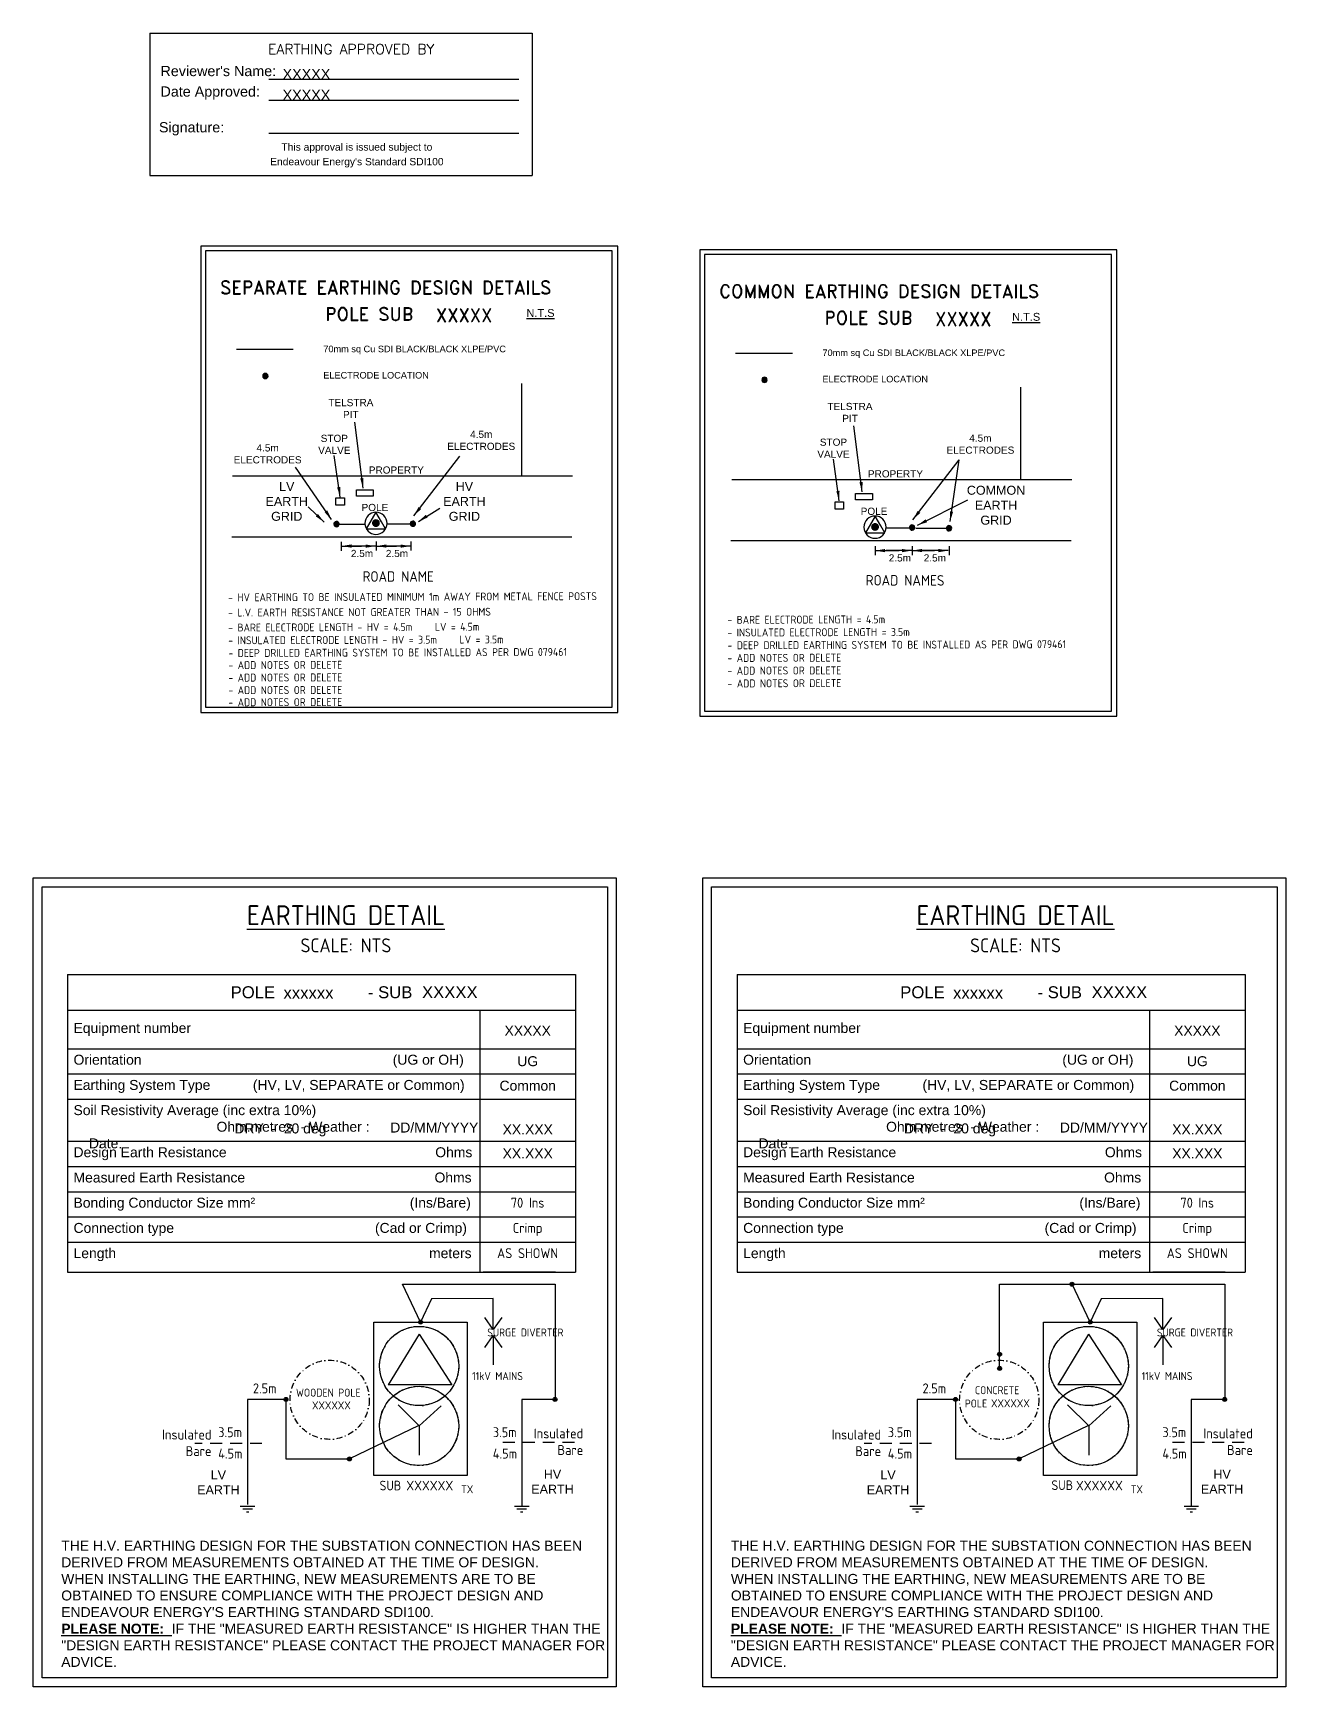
# Model space of a CAD drawing. Header units: metres. Extents: x -1981 to -1352, y -399 to 460.
# Drawn here: x -1981.1 to -1666.6, y 45 to 460.2 of the extents above; entities that cross this region are included whole.
import ezdxf
from ezdxf.enums import TextEntityAlignment as Align

# ---------------------------------------------------------------- set-up
doc = ezdxf.new("R2010")
doc.units = ezdxf.units.M
doc.set_wipeout_variables(frame=1)
doc.linetypes.add('DASHDOT2', pattern=[0.5, 0.25, -0.125, 0, -0.125])
doc.linetypes.add('IECLdasha', pattern=[5, 3, -2])
doc.layers.get('0').update_dxf_attribs({"color": 6})
doc.layers.add('Earthing_SP_Misc', color=7, linetype='Continuous')
doc.layers.add('Notes', color=7, linetype='Continuous')
doc.styles.add('ARIAL', font='arial.ttf', dxfattribs={"height": 2})
doc.styles.add('Elec', font='romand__.ttf')
doc.styles.add('iecISOCP', font='isocp.shx')
doc.styles.add('ieISOCP', font='isocp.shx')
doc.styles.add('POLE_LABEL', font='arial.ttf', dxfattribs={"height": 2.5})
doc.styles.add('RoadName', font='arial.ttf', dxfattribs={"height": 2.5})
doc.styles.get("Standard").update_dxf_attribs({"font": 'arial.ttf'})
doc.linetypes.add('IECLCABIEE', pattern='A,6,-0.5,["IE",Standard,S=1.7,R=0,X=0.5,Y=-1],-2.8', length=9.3)
doc.dimstyles.new('GISCAD Dim Style', dxfattribs={"dimtxt": 2.5, "dimasz": 3, "dimexe": 1.25, "dimexo": 0.625, "dimtad": 1, "dimtoh": 1, "dimdec": 1, "dimtxsty": 'ARIAL', "dimcen": 2.5, "dimadec": 0, "dimazin": 0, "dimtfac": 1, "dimtdec": 1, "dimtmove": 0, "dimatfit": 3, "dimfxl": 1.25, "dimarcsym": 0})

# ---------------------------------------------------------------- blocks, each defined once
blk = doc.blocks.new('Pole Exist (M02)')
blk.add_hatch(color=256).paths.add_polyline_path([(-1, 0, 1), (1, 0, 1)])
blk.add_lwpolyline([(-1, 0, 1), (1, 0, 1)], format="xyb", close=True)
blk = doc.blocks.new('SUB_POLE_EXT')
blk.add_wipeout([(0, 4.22), (0.42, 4.2), (0.83, 4.14), (1.21, 4.05), (1.62, 3.9), (1.99, 3.72), (2.35, 3.51), (2.68, 3.26), (2.99, 2.99), (3.28, 2.66), (3.52, 2.34), (3.76, 1.92), (3.9, 1.62), (4.04, 1.23), (4.18, 0.63), (4.22, 0), (4.18, -0.61), (4.06, -1.15), (3.9, -1.62), (3.58, -2.24), (3.22, -2.73), (2.97, -3.01), (2.68, -3.26), (2.36, -3.5), (2, -3.72), (1.64, -3.89), (1.25, -4.03), (0.82, -4.14), (0.42, -4.2), (0, -4.22), (-0.41, -4.2), (-0.8, -4.15), (-1.21, -4.05), (-1.62, -3.9), (-1.99, -3.73), (-2.35, -3.51), (-2.68, -3.26), (-2.96, -3.02), (-3.23, -2.72), (-3.51, -2.35), (-3.71, -2.01), (-3.91, -1.6), (-4.05, -1.21), (-4.16, -0.76), (-4.22, -0.14), (-4.21, 0.39), (-4.14, 0.83), (-4.03, 1.27), (-3.9, 1.63), (-3.71, 2.02), (-3.5, 2.37), (-3.28, 2.67), (-2.99, 2.99), (-2.68, 3.27), (-2.33, 3.52), (-1.98, 3.73), (-1.63, 3.9), (-1.2, 4.05), (-0.78, 4.15), (-0.4, 4.21)])
blk.add_line((2.16, 0.48), (2.16, 0.48, 0))
blk.add_lwpolyline([(-4.22, 0, 1), (4.22, 0, 1)], format="xyb", close=True)
blk.add_lwpolyline([(2.14, 0.52), (0, 4.22), (-3.66, -2.11), (3.66, -2.11)], close=True)
for tag, height, flags, p in [('STREET_CODE', 0.2, 9, (1.5, 0)), ('ASSET_NUM', 2.5, 8, (2, 2)), ('CONSTRUCTED_VOLTAGE', 0.2, 9, (1.5, -0.2)), ('OPERATING_VOLTAGE', 0.2, 9, (1.5, -0.6)), ('OPERATED_BY', 0.2, 9, (1.5, -0.8)), ('ORIENTATION', 0.2, 9, (1.5, -1.2)), ('OWNED_BY', 0.2, 9, (1.5, -1.4)), ('SECONDARY_VOLTAGE', 0.2, 9, (1.5, -1.6)), ('STATE', 0.2, 9, (1.5, -1.8)), ('SUBSTATION_TYPE', 0.2, 9, (1.5, -2)), ('STREETNAME', 0.2, 9, (1.5, -2.8)), ('SUBURB', 0.2, 9, (1.5, -3)), ('Z', 0.2, 1, (1.5, -3.4)), ('NO_PHASES', 0.2, 9, (1.5, -0.4)), ('MAINTAINED_BY', 0.2, 9, (1.5, -1)), ('USAGE', 0.2, 9, (1.5, -2.2)), ('LEGEND', 0.2, 9, (1.5, -2.4)), ('LOCATION', 0.2, 9, (1.5, -2.6)), ('NOTES', 0.2, 9, (1.5, -3.2))]:
    blk.add_attdef(tag, text='', height=height, dxfattribs=dict(flags=flags)).set_placement(p, align=Align.MIDDLE_LEFT)
blk = doc.blocks.new('NOTE_APPROVAL_INDOOR_SUB')
at = {"layer": 'Earthing_SP_Misc'}
for p, q in [((0, 34.8), (0, 0)), ((0, 34.8), (93.28, 34.8)), ((93.28, 34.8), (93.28, 0)), ((0, 0), (93.28, 0))]:
    blk.add_line(p, q, dxfattribs=at)
at = {"layer": 'Earthing_SP_Misc', "color": 7, "linetype": 'Continuous', "lineweight": -3}
for p, q in [((29.04, 23.55), (90.01, 23.55)), ((29.04, 18.45), (90.01, 18.45)), ((29.04, 10.38), (90.01, 10.38))]:
    blk.add_line(p, q, dxfattribs=at)
at = {"layer": 'Earthing_SP_Misc', "color": 7, "lineweight": -3, "style": 'Elec'}
blk.add_text('EARTHING APPROVED BY', height=2.5, dxfattribs=at).set_placement((49.12, 30.87), align=Align.MIDDLE_CENTER)
at = {"layer": 'Earthing_SP_Misc', "color": 7, "lineweight": -3}
blk.add_text('Signature:', height=2.5, dxfattribs=at).set_placement((2.19, 11.81), align=Align.MIDDLE_LEFT)
at = {"layer": 'Earthing_SP_Misc', "color": 7, "lineweight": -3, "line_spacing_factor": 1.2}
for s, insert, char_height, attachment_point in [("Reviewer's Name:\\PDate Approved:", (2.57, 22.66), 2.5, 4), ("This approval is issued subject to\\PEndeavour Energy's Standard SDI100", (50.5, 4.94), 1.79, 5)]:
    blk.add_mtext(s, dxfattribs=dict(at, insert=insert, char_height=char_height, attachment_point=attachment_point))
at = {"layer": 'Earthing_SP_Misc', "color": 7, "lineweight": -3}
for tag, p in [('REVIEWER_NAME', (32.37, 23.55)), ('DATE_APPROVED', (32.37, 18.45))]:
    blk.add_attdef(tag, p, '', height=2.5, dxfattribs=at)
blk = doc.blocks.new('POLE_EXT')
blk.add_hatch(color=256).paths.add_polyline_path([(-1, 0, 1), (1, 0, 1)])
blk.add_lwpolyline([(-1, 0, 1), (1, 0, 1)], format="xyb", close=True)
for tag, height, flags, p in [('pNumber', 2.5, 8, (-17.84, 2.07)), ('OWNED_BY', 0.2, 9, (1.35, -0.4)), ('SPECIAL_USE', 0.2, 9, (1.35, -0.8)), ('STATE', 0.2, 9, (1.35, -1)), ('cLV', 0.2, 9, (1.35, -1.4)), ('hDepth', 0.2, 9, (1.35, -1.6)), ('hDia', 0.2, 9, (1.35, -1.8)), ('cHV', 0.2, 9, (1.35, -2)), ('cLinedev', 0.2, 9, (1.35, -3.4)), ('pExisting', 0.2, 9, (1.35, -3.8)), ('pFooting', 0.2, 9, (1.35, -4.4)), ('pNew', 0.2, 9, (1.35, -4.6)), ('pRelocate', 0.2, 9, (1.35, -5)), ('pRemove', 0.2, 9, (1.35, -5.2)), ('pReplace', 0.2, 9, (1.35, -5.4)), ('pStay', 0.2, 9, (1.35, -5.6)), ('pType', 0.2, 9, (1.35, -5.8)), ('cspan', 0.2, 9, (1.35, -6)), ('STREETNAME', 0.2, 9, (1.35, -6.2)), ('SUBURB', 0.2, 9, (1.35, -6.4)), ('OPERATED_BY', 0.2, 9, (1.36, -7.01)), ('PARENT', 0.2, 9, (1.35, -0.6)), ('USAGE', 0.2, 9, (1.35, -1.2)), ('LBRACKET', 0.2, 9, (1.35, -2.2)), ('LExisting', 0.2, 9, (1.35, -2.4)), ('LANTNUMBER', 0.2, 9, (1.35, -2.6)), ('LOther', 0.2, 9, (1.35, -2.8)), ('LRemove', 0.2, 9, (1.35, -3)), ('LEGEND', 0.2, 9, (1.35, -3.2)), ('LOCATION', 0.2, 9, (1.35, -3.6)), ('PFNUMBER', 0.2, 9, (1.35, -4)), ('NEWPFNUMBER', 0.2, 9, (1.35, -4.2)), ('NOTES', 0.2, 9, (1.35, -6.6)), ('MAINTAINED_BY', 0.2, 9, (1.36, -6.81))]:
    blk.add_attdef(tag, text='', height=height, dxfattribs=dict(flags=flags)).set_placement(p, align=Align.MIDDLE_LEFT)
at = {"style": 'POLE_LABEL', "flags": 9}
for tag, p in [('STRUCTURE_PLANT_NUMBER', (1.35, 0.03)), ('STREET_CODE', (1.35, -0.2))]:
    blk.add_attdef(tag, text='', height=0.2, dxfattribs=at).set_placement(p, align=Align.MIDDLE_LEFT)
at = {"flags": 1}
blk.add_attdef('Z', (1.35, -7.33), '', height=0.2, dxfattribs=at)
blk = doc.blocks.new('*T129')
at = {"layer": 'Earthing_SP_Misc', "color": 0, "linetype": 'ByBlock', "lineweight": -2, "transparency": 16777216}
for p, q in [((0, 0), (127.52, 0)), ((0, 0), (0, -74.74)), ((127.52, 0), (127.52, -74.74)), ((0, -9), (127.52, -9)), ((103.51, -9), (103.51, -74.74)), ((0, -18.67), (127.52, -18.67)), ((0, -25), (127.52, -25)), ((0, -31.33), (127.52, -31.33)), ((0, -41.9), (127.52, -41.9)), ((0, -48.24), (127.52, -48.24)), ((0, -54.57), (127.52, -54.57)), ((0, -60.9), (127.52, -60.9)), ((0, -67.24), (127.52, -67.24)), ((0, -74.74), (127.52, -74.74))]:
    blk.add_line(p, q, dxfattribs=at)
at = {"layer": 'Earthing_SP_Misc', "color": 0, "transparency": 16777216}
for s, insert, char_height, width, attachment_point in [('{\\f@Arial Unicode MS|b0|i0|c0|p34;POLE                    - SUB }', (63.76, -4.5), 3, 124.5164, 5), ('{\\f@Arial Unicode MS|b0|i0|c0|p34;Equipment number}', (1.5, -13.83), 2.5, 100.5094, 4), ('{\\f@Arial Unicode MS|b0|i0|c0|p34;Orientation                                                                 (UG or OH)}', (1.5, -20.17), 2.5, 100.5094, 1), ('{\\f@Arial Unicode MS|b0|i0|c0|p34;Earthing System Type           (HV, LV, SEPARATE or Common)}', (1.5, -26.5), 2.5, 100.5094, 1), ('{\\f@Arial Unicode MS|b0|i0|c0|p34;Soil Resistivity Average (inc extra 10%)                                                                               Ohm.metres  - Weather :                                Date:     }', (1.5, -32.83), 2.5, 100.5094, 1), ('{\\f@Arial Unicode MS|b0|i0|c0|p34;Design Earth Resistance                                                      Ohms}', (1.5, -43.4), 2.5, 100.5094, 1), ('{\\f@Arial Unicode MS|b0|i0|c0|p34;Measured Earth Resistance                                                 Ohms}', (1.5, -49.74), 2.5, 100.5094, 1), ('{\\f@Arial Unicode MS|b0|i0|c0|p34;Bonding Conductor Size mm\\f@Arial Unicode MS|b0|i0|c238|p34;²                                        \\f@Arial Unicode MS|b0|i0|c0|p34;(Ins/Bare)}', (1.5, -56.07), 2.5, 100.5094, 1), ('{\\f@Arial Unicode MS|b0|i0|c0|p34;Connection type                                                    (Cad or Crimp)}', (1.5, -62.4), 2.5, 100.5094, 1), ('{\\f@Arial Unicode MS|b0|i0|c0|p34;Length                                                                                 meters}', (1.5, -68.74), 2.5, 100.5094, 1)]:
    blk.add_mtext(s, dxfattribs=dict(at, insert=insert, char_height=char_height, width=width, attachment_point=attachment_point))
at = {"layer": 'Earthing_SP_Misc', "color": 0, "transparency": 16777216, "char_height": 2.5, "width": 21.007, "attachment_point": 2, "style": 'iecISOCP'}
for s, insert in [('70 Ins', (115.51, -56.07)), ('Crimp', (115.51, -62.4)), ('AS SHOWN', (115.51, -68.74))]:
    blk.add_mtext(s, dxfattribs=dict(at, insert=insert))
blk = doc.blocks.new('*T96')
at = {"layer": 'Earthing_SP_Misc', "color": 0, "linetype": 'ByBlock', "lineweight": -2, "transparency": 16777216}
for p, q in [((0, 0), (127.52, 0)), ((0, 0), (0, -74.74)), ((127.52, 0), (127.52, -74.74)), ((0, -9), (127.52, -9)), ((103.51, -9), (103.51, -74.74)), ((0, -18.67), (127.52, -18.67)), ((0, -25), (127.52, -25)), ((0, -31.33), (127.52, -31.33)), ((0, -41.9), (127.52, -41.9)), ((0, -48.24), (127.52, -48.24)), ((0, -54.57), (127.52, -54.57)), ((0, -60.9), (127.52, -60.9)), ((0, -67.24), (127.52, -67.24)), ((0, -74.74), (127.52, -74.74))]:
    blk.add_line(p, q, dxfattribs=at)
at = {"layer": 'Earthing_SP_Misc', "color": 0, "transparency": 16777216}
for s, insert, char_height, width, attachment_point in [('{\\f@Arial Unicode MS|b0|i0|c0|p34;POLE                    - SUB }', (63.76, -4.5), 3, 124.5164, 5), ('{\\f@Arial Unicode MS|b0|i0|c0|p34;Equipment number}', (1.5, -13.83), 2.5, 100.5094, 4), ('{\\f@Arial Unicode MS|b0|i0|c0|p34;Orientation                                                                 (UG or OH)}', (1.5, -20.17), 2.5, 100.5094, 1), ('{\\f@Arial Unicode MS|b0|i0|c0|p34;Earthing System Type           (HV, LV, SEPARATE or Common)}', (1.5, -26.5), 2.5, 100.5094, 1), ('{\\f@Arial Unicode MS|b0|i0|c0|p34;Soil Resistivity Average (inc extra 10%)                                                                               Ohm.metres  - Weather :                                Date:     }', (1.5, -32.83), 2.5, 100.5094, 1), ('{\\f@Arial Unicode MS|b0|i0|c0|p34;Design Earth Resistance                                                      Ohms}', (1.5, -43.4), 2.5, 100.5094, 1), ('{\\f@Arial Unicode MS|b0|i0|c0|p34;Measured Earth Resistance                                                 Ohms}', (1.5, -49.74), 2.5, 100.5094, 1), ('{\\f@Arial Unicode MS|b0|i0|c0|p34;Bonding Conductor Size mm\\f@Arial Unicode MS|b0|i0|c238|p34;²                                        \\f@Arial Unicode MS|b0|i0|c0|p34;(Ins/Bare)}', (1.5, -56.07), 2.5, 100.5094, 1), ('{\\f@Arial Unicode MS|b0|i0|c0|p34;Connection type                                                    (Cad or Crimp)}', (1.5, -62.4), 2.5, 100.5094, 1), ('{\\f@Arial Unicode MS|b0|i0|c0|p34;Length                                                                                 meters}', (1.5, -68.74), 2.5, 100.5094, 1)]:
    blk.add_mtext(s, dxfattribs=dict(at, insert=insert, char_height=char_height, width=width, attachment_point=attachment_point))
at = {"layer": 'Earthing_SP_Misc', "color": 0, "transparency": 16777216, "char_height": 2.5, "width": 21.007, "attachment_point": 2, "style": 'iecISOCP'}
for s, insert in [('70 Ins', (115.51, -56.07)), ('Crimp', (115.51, -62.4)), ('AS SHOWN', (115.51, -68.74))]:
    blk.add_mtext(s, dxfattribs=dict(at, insert=insert))
blk = doc.blocks.new('A$C67B82BF5')
at = {"layer": 'Earthing_SP_Misc', "linetype": 'IECLCABIEE', "lineweight": -3}
blk.add_line((8.98, 91.16), (23.24, 91.16), dxfattribs=at)
at = {"layer": 'Earthing_SP_Misc', "linetype": 'IECLCABIEE', "ltscale": 0.8}
for p, q in [((34.01, 47.27), (42.91, 47.28)), ((44.92, 47.33), (53.28, 47.34))]:
    blk.add_line(p, q, dxfattribs=at)
at = {"layer": 'Earthing_SP_Misc'}
for p, q in [((35.27, 42.84), (35.27, 40.59)), ((52.79, 42.88), (52.79, 40.62))]:
    blk.add_line(p, q, dxfattribs=at)
at = {"layer": 'Earthing_SP_Misc', "color": 7, "lineweight": -3}
blk.add_lwpolyline([(0, 0), (104.7, 0), (104.7, 117.1), (0, 117.1)], close=True, dxfattribs=at)
at = {"layer": 'Earthing_SP_Misc', "flags": 128}
for points in [[(80.59, 59.4), (80.59, 82.62)], [(8.01, 59.4), (93.35, 59.4)], [(7.77, 44.09), (93.21, 44.09)]]:
    blk.add_lwpolyline(points, dxfattribs=at)
at = {"layer": 'Earthing_SP_Misc'}
for points in [[(39.11, 55.91), (43.31, 55.91), (43.31, 54.32), (39.11, 54.32)], [(33.94, 53.84), (36.06, 53.84), (36.06, 52.03), (33.94, 52.03)]]:
    blk.add_lwpolyline(points, close=True, dxfattribs=at)
blk.add_circle((43.99, 47.53), 0.994, dxfattribs=at)
at = {"layer": 'Earthing_SP_Misc', "xscale": 0.6599999999999682, "yscale": 0.6599999999999682, "zscale": 0.33}
blk.add_blockref('Pole Exist (M02)', (16.23, 84.46), dxfattribs=at)
at = {"layer": 'Earthing_SP_Misc', "xscale": 0.660000000000003, "yscale": 0.660000000000003, "zscale": 0.33, "rotation": 274.1415942652498}
for p in [(34.06, 47.27), (53.28, 47.38)]:
    blk.add_blockref('Pole Exist (M02)', p, dxfattribs=at)
at = {"layer": 'Earthing_SP_Misc', "color": 7, "lineweight": -3, "style": 'Elec'}
for s, p in [('SEPARATE EARTHING DESIGN DETAILS', (4.85, 108.35)), ('POLE SUB ', (31.27, 101.67))]:
    blk.add_text(s, height=3.3, dxfattribs=at).set_placement(p, align=Align.TOP_LEFT)
at = {"layer": 'Earthing_SP_Misc', "style": 'ieISOCP'}
for s, height, rotation, p in [('ROAD NAME', 2.64, 359.9106, (40.64, 32.82)), ('- HV EARTHING TO BE INSULATED MINIMUM 1m AWAY FROM METAL FENCE POSTS', 1.98, 0.1965, (6.88, 27.88)), ('- L.V. EARTH RESISTANCE NOT GREATER THAN - 15 OHMS', 1.98, 0.1965, (6.89, 24.07)), ('- BARE ELECTRODE LENGTH - HV = 4.5m     LV = 4.5m', 1.98, 0.1965, (6.91, 20.31)), ('- INSULATED ELECTRODE LENGTH - HV = 3.5m     LV = 3.5m', 1.98, 0.1965, (6.91, 17.1)), ('- DEEP DRILLED EARTHING SYSTEM TO BE INSTALLED AS PER DWG 079461', 1.98, 0.1965, (6.94, 13.91)), ('- ADD NOTES OR DELETE', 1.98, 0.1965, (6.94, 10.87)), ('- ADD NOTES OR DELETE', 1.98, 0.1965, (6.94, 7.72)), ('- ADD NOTES OR DELETE', 1.98, 0.1965, (6.94, 4.57)), ('- ADD NOTES OR DELETE', 1.98, 0.1965, (6.94, 1.53))]:
    blk.add_text(s, height=height, rotation=rotation, dxfattribs=at).set_placement(p)
at = {"layer": 'Earthing_SP_Misc', "style": 'RoadName'}
for s, insert, char_height, width, attachment_point in [('{\\L\\C7;N.T.S}', (85.3, 101.27), 1.98, 9.7304, 2), ('{\\C7;TELSTRA PIT}', (37.69, 78.68), 1.8, 9.7304, 2), ('{\\C7;4.5m \\PELECTRODES}', (70.43, 70.71), 1.8, 8.8625, 2), ('{\\C7;4.5m \\PELECTRODES}', (16.8, 67.32), 1.8, 8.8625, 2), ('{\\C7;STOP VALVE}', (33.54, 69.71), 1.8, 8.8, 2), ('{\\H1.25x;\\C7;LV \\PEARTH\\PGRID}', (21.6, 57.86), 1.8, 14.9741, 2), ('{\\H1.25x;\\C7;HV \\PEARTH\\PGRID}', (66.2, 57.86), 1.8, 14.9741, 2), ('{\\C7;POLE 3}', (43.73, 52.36), 1.8, 7.273, 2), ('2.5m', (37.7, 40.81), 1.8, 3.9939, 1), ('2.5m', (46.48, 40.81), 1.8, 3.9939, 1)]:
    blk.add_mtext(s, dxfattribs=dict(at, insert=insert, char_height=char_height, width=width, attachment_point=attachment_point))
at = {"layer": 'Earthing_SP_Misc', "color": 7, "lineweight": -3, "insert": (9.32, 92.08), "char_height": 1.65, "width": 119.1181, "attachment_point": 1, "line_spacing_factor": 1.2}
blk.add_mtext('\\pi21.45;70mm sq Cu SDI BLACK/BLACK XLPE/PVC\\P\\pi0;\\P\\pi21.45;ELECTRODE LOCATION', dxfattribs=at)
at = {"layer": 'Earthing_SP_Misc', "insert": (49.11, 61.76), "char_height": 1.8, "width": 12.4218, "attachment_point": 2, "rotation": 359.9933, "style": 'RoadName'}
blk.add_mtext('{\\C7;PROPERTY}', dxfattribs=at)
at = {"layer": 'Earthing_SP_Misc', "color": 7, "lineweight": -3, "style": 'Elec', "flags": 12}
blk.add_attdef('POLE_SUB', (59.05, 98.06), '', height=3.3, dxfattribs=at)
at = {"layer": 'Earthing_SP_Misc'}
for points in [[(40.77, 56.31), (38.65, 72.91)], [(35, 54.07), (33.54, 64.52)], [(53.48, 49.33), (65.06, 64.35)], [(32.84, 48.46), (23.78, 61.55)], [(30.96, 47.8), (26.96, 51.59)], [(54.64, 47.94), (60, 51.31)], [(35.36, 41.76), (40.38, 41.77)], [(43.88, 41.75), (36.59, 41.75)], [(44.14, 41.76), (49.15, 41.77)], [(52.66, 41.75), (45.37, 41.75)]]:
    blk.add_leader(points, dimstyle='GISCAD Dim Style', override={"dimasz": 2.5, "dimgap": 0.625, "dimtad": 0}, dxfattribs=at)
at = {"layer": 'Earthing_SP_Misc', "xscale": 0.6599999999999682, "yscale": 0.6599999999999682, "zscale": 0.6599999999999682}
blk.add_blockref('SUB_POLE_EXT', (43.99, 47.47), dxfattribs=at)
at = {"layer": 'Earthing_SP_Misc'}
blk.add_hatch(color=256, dxfattribs=at).paths.add_polyline_path([(42.99, 47.53, 1), (44.98, 47.53, 1)])
blk.add_line((44.02, 42.88), (44.02, 40.62), dxfattribs=at)
at = {"layer": 'Earthing_SP_Misc', "color": 7, "lineweight": -3}
blk.add_lwpolyline([(1.17, 1.28), (103.34, 1.28), (103.34, 115.91), (1.17, 115.91)], close=True, dxfattribs=at)
blk = doc.blocks.new('A$C06E655D0')
at = {"layer": 'Earthing_SP_Misc', "linetype": 'IECLCABIEE', "lineweight": -3}
blk.add_line((8.98, 91.16), (23.24, 91.16), dxfattribs=at)
at = {"layer": 'Earthing_SP_Misc', "linetype": 'IECLCABIEE', "ltscale": 0.8}
for p, q in [((44.92, 47.33), (53.28, 47.34)), ((54.2, 47.2), (62.56, 47.2))]:
    blk.add_line(p, q, dxfattribs=at)
at = {"layer": 'Earthing_SP_Misc'}
for p, q in [((53.28, 42.72), (53.28, 40.47)), ((62.57, 42.72), (62.57, 40.47))]:
    blk.add_line(p, q, dxfattribs=at)
at = {"layer": 'Earthing_SP_Misc', "color": 7, "lineweight": -3}
blk.add_lwpolyline([(0, 0), (104.7, 0), (104.7, 117.1), (0, 117.1)], close=True, dxfattribs=at)
at = {"layer": 'Earthing_SP_Misc', "flags": 128}
for points in [[(80.59, 59.4), (80.59, 82.62)], [(8.01, 59.4), (93.35, 59.4)], [(7.77, 44.09), (93.21, 44.09)]]:
    blk.add_lwpolyline(points, dxfattribs=at)
at = {"layer": 'Earthing_SP_Misc'}
for points in [[(39.11, 55.91), (43.31, 55.91), (43.31, 54.32), (39.11, 54.32)], [(33.94, 53.84), (36.06, 53.84), (36.06, 52.03), (33.94, 52.03)]]:
    blk.add_lwpolyline(points, close=True, dxfattribs=at)
blk.add_circle((43.99, 47.53), 0.994, dxfattribs=at)
at = {"layer": 'Earthing_SP_Misc', "xscale": 0.6599999999999682, "yscale": 0.6599999999999682, "zscale": 0.33}
blk.add_blockref('Pole Exist (M02)', (16.23, 84.46), dxfattribs=at)
at = {"layer": 'Earthing_SP_Misc', "xscale": 0.660000000000003, "yscale": 0.660000000000003, "zscale": 0.33, "rotation": 274.1415942652498}
for p in [(53.28, 47.38), (62.56, 47.2)]:
    blk.add_blockref('Pole Exist (M02)', p, dxfattribs=at)
at = {"layer": 'Earthing_SP_Misc', "color": 7, "lineweight": -3, "style": 'Elec'}
for s, p in [('COMMON EARTHING DESIGN DETAILS', (4.85, 108.35)), ('POLE SUB', (31.27, 101.67))]:
    blk.add_text(s, height=3.3, dxfattribs=at).set_placement(p, align=Align.TOP_LEFT)
at = {"layer": 'Earthing_SP_Misc', "style": 'ieISOCP'}
for s, height, rotation, p in [('ROAD NAMES', 2.64, 359.9106, (41.64, 32.82)), ('- BARE ELECTRODE LENGTH = 4.5m', 1.98, 0.1965, (6.91, 23.21)), ('- INSULATED ELECTRODE LENGTH = 3.5m', 1.98, 0.1965, (6.91, 20.01)), ('- DEEP DRILLED EARTHING SYSTEM TO BE INSTALLED AS PER DWG 079461', 1.98, 0.1965, (6.94, 16.81)), ('- ADD NOTES OR DELETE', 1.98, 0.1965, (6.91, 13.63)), ('- ADD NOTES OR DELETE', 1.98, 0.1965, (6.91, 10.43)), ('- ADD NOTES OR DELETE', 1.98, 0.1965, (6.94, 7.23))]:
    blk.add_text(s, height=height, rotation=rotation, dxfattribs=at).set_placement(p)
at = {"layer": 'Earthing_SP_Misc', "style": 'RoadName'}
for s, insert, char_height, width, attachment_point in [('{\\L\\C7;N.T.S}', (81.92, 101.27), 1.98, 9.7304, 2), ('{\\C7;TELSTRA PIT}', (37.69, 78.68), 1.8, 9.7304, 2), ('{\\C7;4.5m \\PELECTRODES}', (70.43, 70.71), 1.8, 8.8625, 2), ('{\\C7;STOP VALVE}', (33.54, 69.71), 1.8, 8.8, 2), ('{\\H1.25x;\\C7;COMMON \\PEARTH\\PGRID}', (74.36, 57.86), 1.8, 14.9741, 2), ('{\\C7;POLE 3}', (43.73, 52.36), 1.8, 7.273, 2), ('2.5m', (47.42, 40.65), 1.8, 3.9939, 1), ('2.5m', (56.2, 40.65), 1.8, 3.9939, 1)]:
    blk.add_mtext(s, dxfattribs=dict(at, insert=insert, char_height=char_height, width=width, attachment_point=attachment_point))
at = {"layer": 'Earthing_SP_Misc', "color": 7, "lineweight": -3, "insert": (9.32, 92.08), "char_height": 1.65, "width": 119.1181, "attachment_point": 1, "line_spacing_factor": 1.2}
blk.add_mtext('\\pi21.45;70mm sq Cu SDI BLACK/BLACK XLPE/PVC\\P\\pi0;\\P\\pi21.45;ELECTRODE LOCATION', dxfattribs=at)
at = {"layer": 'Earthing_SP_Misc', "insert": (49.11, 61.76), "char_height": 1.8, "width": 12.4218, "attachment_point": 2, "rotation": 359.9933, "style": 'RoadName'}
blk.add_mtext('{\\C7;PROPERTY}', dxfattribs=at)
at = {"layer": 'Earthing_SP_Misc', "color": 7, "lineweight": -3, "style": 'Elec', "flags": 12}
blk.add_attdef('POLE_SUB', (59.05, 98.06), '', height=3.3, dxfattribs=at)
at = {"layer": 'Earthing_SP_Misc'}
for points in [[(40.77, 56.31), (38.65, 72.91)], [(35, 54.07), (33.54, 64.52)], [(53.48, 49.33), (65.06, 64.35)], [(62.81, 48.9), (65.06, 64.35)], [(54.64, 47.94), (67.28, 54.36)], [(43.99, 41.58), (50.02, 41.59)], [(53.26, 41.59), (46.79, 41.59)], [(53.28, 41.59), (58.87, 41.61)], [(62.38, 41.59), (55.09, 41.59)]]:
    blk.add_leader(points, dimstyle='GISCAD Dim Style', override={"dimasz": 2.5, "dimgap": 0.625, "dimtad": 0}, dxfattribs=at)
at = {"layer": 'Earthing_SP_Misc', "xscale": 0.6599999999999682, "yscale": 0.6599999999999682, "zscale": 0.6599999999999682}
blk.add_blockref('SUB_POLE_EXT', (43.99, 47.47), dxfattribs=at)
at = {"layer": 'Earthing_SP_Misc'}
blk.add_hatch(color=256, dxfattribs=at).paths.add_polyline_path([(42.99, 47.53, 1), (44.98, 47.53, 1)])
blk.add_line((43.99, 42.68), (43.99, 40.43), dxfattribs=at)
at = {"layer": 'Earthing_SP_Misc', "color": 7, "lineweight": -3}
blk.add_lwpolyline([(1.17, 1.28), (103.34, 1.28), (103.34, 115.91), (1.17, 115.91)], close=True, dxfattribs=at)
blk = doc.blocks.new('A$C23142C1E')
at = {"layer": 'Earthing_SP_Misc'}
for p, q in [((113.04, 104.15), (131.17, 104.15)), ((131.17, 104.15), (113.04, 104.15)), ((113.04, 104.15), (131.17, 104.15)), ((131.17, 104.15), (113.04, 104.15)), ((97.29, 91.55), (92.72, 101.11)), ((92.72, 101.11), (131.08, 101.11)), ((131.08, 101.11), (131.08, 72.26)), ((100.07, 97.41), (97.29, 91.55)), ((115.55, 97.54), (100.07, 97.41)), ((115.55, 89.78), (115.55, 97.54)), ((96.9, 88.59), (89.13, 75.83)), ((96.9, 88.59), (105.11, 75.83)), ((105.11, 75.83), (89.13, 75.83)), ((63.46, 72.13), (53.85, 72.13)), ((53.85, 72.13), (53.85, 45.79)), ((63.46, 72.17), (63.46, 57.23)), ((96.93, 65.53), (91.62, 70.85)), ((96.93, 65.53), (102.47, 70.61)), ((131.2, 72.13), (122.68, 72.17)), ((122.68, 72.17), (122.68, 45.41)), ((96.86, 65.64), (79.44, 57.23)), ((96.93, 65.53), (96.96, 58.16)), ((63.46, 57.23), (79.44, 57.23)), ((52.03, 45.41), (55.68, 45.41)), ((52.64, 44.68), (55.07, 44.68)), ((53.55, 43.95), (54.16, 43.95)), ((120.85, 45.41), (124.51, 45.41)), ((121.46, 44.68), (123.9, 44.68)), ((122.38, 43.95), (122.99, 43.95))]:
    blk.add_line(p, q, dxfattribs=at)
at = {"layer": 'Earthing_SP_Misc', "linetype": 'IECLdasha'}
for p, q in [((57.47, 61.09), (40.58, 61.09)), ((135.95, 61.38), (117.28, 61.38))]:
    blk.add_line(p, q, dxfattribs=at)
at = {"layer": 'Earthing_SP_Misc'}
for points in [[(0, 203.15), (146.43, 203.15), (146.43, 0), (0, 0)], [(2.24, 200.91), (144.19, 200.91), (144.19, 2.24), (2.24, 2.24)], [(85.57, 91.55), (109, 91.55), (109, 53.11), (85.57, 53.11)]]:
    blk.add_lwpolyline(points, close=True, dxfattribs=at)
blk.add_lwpolyline([(112.16, 169.89), (136.16, 169.89)], dxfattribs=at)
at = {"layer": 'Earthing_SP_Misc', "linetype": 'DASHDOT2', "ltscale": 6}
for centre in [(96.93, 80.58), (74.45, 72.09), (96.93, 65.53)]:
    blk.add_circle(centre, 9.94, dxfattribs=at)
at = {"layer": 'Earthing_SP_Misc'}
for centre, radius in [((96.93, 80.58), 9.94), ((96.93, 65.53), 9.94), ((63.46, 60.31), 0)]:
    blk.add_circle(centre, radius, dxfattribs=at)
blk.add_blockref('*T129', (8.65, 178.89))
at = {"layer": 'Earthing_SP_Misc', "color": 7, "xscale": -0.5, "yscale": 0.5, "zscale": 0.5}
for p in [(97.29, 91.58), (63.46, 72.17), (63.48, 72.17), (131.04, 72.17), (79.44, 57.23)]:
    blk.add_blockref('POLE_EXT', p, dxfattribs=at)
at = {"layer": 'Earthing_SP_Misc', "style": 'iecISOCP'}
for s, p in [('2.5m', (55.18, 73.7)), ('3.5m', (46.47, 62.7)), ('3.5m', (115.42, 62.7)), ('4.5m', (46.47, 57.33)), ('4.5m', (115.42, 57.33))]:
    blk.add_text(s, height=2.5, dxfattribs=at).set_placement(p)
at = {"layer": 'Earthing_SP_Misc'}
for s, insert, char_height, width, attachment_point, style in [('{\\LEARTHING DETAIL}\\P{\\H0.7x;SCALE: NTS}', (78.54, 190.34), 5, 155.3148, 5, 'iecISOCP'), ('SURGE DIVERTER', (123.59, 89.99), 2, 18.8711, 2, 'iecISOCP'), ('11kV MAINS', (116.59, 79.05), 2, 29.3984, 2, 'iecISOCP'), ('WOODEN POLE ', (74.12, 74.88), 2, 18.8711, 2, 'iecISOCP'), ('Insulated\\PBare', (44.79, 64.61), 2.5, 6.8724, 3, 'iecISOCP'), ('Insulated\\PBare', (138.12, 64.89), 2.5, 12.3259, 3, 'iecISOCP'), ('{\\H1.25x;\\C7;LV \\PEARTH}', (46.52, 54.35), 1.8, 14.9741, 2, 'RoadName'), ('{\\H1.25x;\\C7;HV \\PEARTH}', (130.41, 54.52), 1.8, 14.9741, 2, 'RoadName'), ('SUB ', (89.71, 51.76), 2.42, 18.8711, 2, 'iecISOCP'), ('TX', (109, 50.63), 2, 16.9833, 2, 'iecISOCP'), ('\\pt87;{\\fArial|b0|i0|c0|p34;\\H0.8333x;\\P\\ptz;THE H.V. EARTHING DESIGN FOR THE SUBSTATION CONNECTION HAS BEEN DERIVED FROM MEASUREMENTS OBTAINED AT THE TIME OF DESIGN.\\PWHEN INSTALLING THE EARTHING, NEW MEASUREMENTS ARE TO BE OBTAINED TO ENSURE COMPLIANCE WITH THE PROJECT DESIGN AND ENDEAVOUR ENERGY\'S EARTHING STANDARD SDI100.\\P\\fArial|b1|i0|c238|p34;\\LPLEASE NOTE:\\fArial|b0|i0|c238|p34;\\l  IF THE "MEASURED EARTH RESISTANCE" IS HIGHER THAN THE "DESIGN EARTH RESISTANCE" PLEASE CONTACT THE PROJECT MANAGER FOR ADVICE.}', (7.07, 40.87), 3, 136.2083, 1, 'iecISOCP')]:
    blk.add_mtext(s, dxfattribs=dict(at, insert=insert, char_height=char_height, width=width, attachment_point=attachment_point, style=style))
for tag, p, height in [('POLENO', (62.86, 172.77), 3), ('SUBNO', (97.64, 172.93), 3), ('WEATHER', (50.54, 138.97), 2.5), ('DATE', (89.67, 139.19), 2.5)]:
    blk.add_attdef(tag, p, '', height=height, dxfattribs=at)
for tag, p in [('EQUIPNO.', (124.19, 163.5)), ('ORIENTATION', (124.19, 155.85)), ('EARTHSYS', (124.19, 149.7)), ('SOILRESIS', (124.19, 138.72)), ('DESRES', (124.19, 132.68))]:
    blk.add_attdef(tag, text='', height=2.5, dxfattribs=at).set_placement(p, align=Align.CENTER)
at = {"layer": 'Earthing_SP_Misc', "style": 'iecISOCP'}
blk.add_attdef('WOODEN_POLE', text='', height=2, dxfattribs=at).set_placement((74.89, 71.68), align=Align.TOP_CENTER)
blk.add_attdef('D_SUB', (93.71, 49.33), '', height=2.42, dxfattribs=at)
at = {"layer": 'Earthing_SP_Misc'}
for points in [[(115.55, 89.71), (115.55, 97.07)], [(115.55, 88.19), (115.55, 80.83)]]:
    blk.add_leader(points, dimstyle='GISCAD Dim Style', override={"dimgap": -0.625, "dimtad": 0, "dimldrblk": 'Open90'}, dxfattribs=at)
blk = doc.blocks.new('A$C3C1E7390')
at = {"layer": 'Earthing_SP_Misc'}
for p, q in [((113.04, 104.15), (131.17, 104.15)), ((131.17, 104.15), (113.04, 104.15)), ((113.04, 104.15), (131.17, 104.15)), ((131.17, 104.15), (113.04, 104.15)), ((74.52, 101.11), (92.71, 101.11)), ((97.29, 91.55), (92.72, 101.11)), ((92.72, 101.11), (131.08, 101.11)), ((131.08, 101.11), (131.08, 72.26)), ((100.07, 97.41), (97.29, 91.55)), ((115.55, 97.54), (100.07, 97.41)), ((115.55, 89.78), (115.55, 97.54)), ((96.9, 88.59), (89.13, 75.83)), ((96.9, 88.59), (105.11, 75.83)), ((105.11, 75.83), (89.13, 75.83)), ((63.46, 72.13), (53.85, 72.13)), ((53.85, 72.13), (53.85, 45.79)), ((63.46, 72.17), (63.46, 57.23)), ((96.93, 65.53), (91.62, 70.85)), ((96.93, 65.53), (102.47, 70.61)), ((131.2, 72.13), (122.68, 72.17)), ((122.68, 72.17), (122.68, 45.41)), ((96.86, 65.64), (79.44, 57.23)), ((96.93, 65.53), (96.96, 58.16)), ((63.46, 57.23), (79.44, 57.23)), ((52.03, 45.41), (55.68, 45.41)), ((52.64, 44.68), (55.07, 44.68)), ((53.55, 43.95), (54.16, 43.95)), ((120.85, 45.41), (124.51, 45.41)), ((121.46, 44.68), (123.9, 44.68)), ((122.38, 43.95), (122.99, 43.95))]:
    blk.add_line(p, q, dxfattribs=at)
at = {"layer": 'Earthing_SP_Misc', "linetype": 'IECLdasha'}
for p, q in [((57.47, 61.09), (40.58, 61.09)), ((135.95, 61.38), (117.28, 61.38))]:
    blk.add_line(p, q, dxfattribs=at)
at = {"layer": 'Earthing_SP_Misc'}
for points in [[(0, 203.15), (146.43, 203.15), (146.43, 0), (0, 0)], [(2.24, 200.91), (144.19, 200.91), (144.19, 2.24), (2.24, 2.24)], [(85.57, 91.55), (109, 91.55), (109, 53.11), (85.57, 53.11)]]:
    blk.add_lwpolyline(points, close=True, dxfattribs=at)
for points in [[(112.16, 169.89), (136.16, 169.89)], [(74.52, 83.52), (74.52, 101.11)], [(74.54, 79.95), (74.52, 83.52)]]:
    blk.add_lwpolyline(points, dxfattribs=at)
at = {"layer": 'Earthing_SP_Misc', "linetype": 'DASHDOT2', "ltscale": 6}
for centre in [(96.93, 80.58), (74.45, 72.09), (96.93, 65.53)]:
    blk.add_circle(centre, 9.94, dxfattribs=at)
at = {"layer": 'Earthing_SP_Misc'}
for centre, radius in [((96.93, 80.58), 9.94), ((96.93, 65.53), 9.94), ((63.46, 60.31), 0)]:
    blk.add_circle(centre, radius, dxfattribs=at)
blk.add_blockref('*T96', (8.65, 178.89))
at = {"layer": 'Earthing_SP_Misc', "color": 7, "xscale": -0.5, "yscale": 0.5, "zscale": 0.5}
for p in [(92.71, 101.11), (97.29, 91.58), (74.52, 83.52), (74.54, 79.95), (63.46, 72.17), (63.48, 72.17), (131.04, 72.17), (79.44, 57.23)]:
    blk.add_blockref('POLE_EXT', p, dxfattribs=at)
at = {"layer": 'Earthing_SP_Misc', "style": 'iecISOCP'}
for s, p in [('2.5m', (55.18, 73.7)), ('3.5m', (46.47, 62.7)), ('3.5m', (115.42, 62.7)), ('4.5m', (46.47, 57.33)), ('4.5m', (115.42, 57.33))]:
    blk.add_text(s, height=2.5, dxfattribs=at).set_placement(p)
at = {"layer": 'Earthing_SP_Misc'}
for s, insert, char_height, width, attachment_point, style in [('{\\LEARTHING DETAIL}\\P{\\H0.7x;SCALE: NTS}', (78.54, 190.34), 5, 155.3148, 5, 'iecISOCP'), ('SURGE DIVERTER', (123.59, 89.99), 2, 18.8711, 2, 'iecISOCP'), ('11kV MAINS', (116.59, 79.05), 2, 29.3984, 2, 'iecISOCP'), ('\\pi3.689;CONCRETE\\P\\pi0; POLE            ', (64.67, 75.49), 2, 18.8711, 1, 'iecISOCP'), ('Insulated\\PBare', (44.79, 64.61), 2.5, 6.8724, 3, 'iecISOCP'), ('Insulated\\PBare', (138.12, 64.89), 2.5, 12.3259, 3, 'iecISOCP'), ('{\\H1.25x;\\C7;LV \\PEARTH}', (46.52, 54.35), 1.8, 14.9741, 2, 'RoadName'), ('{\\H1.25x;\\C7;HV \\PEARTH}', (130.41, 54.52), 1.8, 14.9741, 2, 'RoadName'), ('SUB ', (87.55, 51.85), 2.42, 18.8711, 1, 'iecISOCP'), ('TX', (109, 50.63), 2, 16.9833, 2, 'iecISOCP'), ('\\pt87;{\\fArial|b0|i0|c0|p34;\\H0.8333x;\\P\\ptz;THE H.V. EARTHING DESIGN FOR THE SUBSTATION CONNECTION HAS BEEN DERIVED FROM MEASUREMENTS OBTAINED AT THE TIME OF DESIGN.\\PWHEN INSTALLING THE EARTHING, NEW MEASUREMENTS ARE TO BE OBTAINED TO ENSURE COMPLIANCE WITH THE PROJECT DESIGN AND ENDEAVOUR ENERGY\'S EARTHING STANDARD SDI100.\\P\\fArial|b1|i0|c238|p34;\\LPLEASE NOTE:\\fArial|b0|i0|c238|p34;\\l  IF THE "MEASURED EARTH RESISTANCE" IS HIGHER THAN THE "DESIGN EARTH RESISTANCE" PLEASE CONTACT THE PROJECT MANAGER FOR ADVICE.}', (7.07, 40.87), 3, 136.2083, 1, 'iecISOCP')]:
    blk.add_mtext(s, dxfattribs=dict(at, insert=insert, char_height=char_height, width=width, attachment_point=attachment_point, style=style))
for tag, p, height in [('POLENO', (62.86, 172.77), 3), ('SUBNO', (97.64, 172.93), 3), ('WEATHER', (50.54, 138.97), 2.5), ('DATE', (89.67, 139.19), 2.5)]:
    blk.add_attdef(tag, p, '', height=height, dxfattribs=at)
for tag, p in [('EQUIPNO.', (124.19, 163.5)), ('ORIENTATION', (124.19, 155.85)), ('EARTHSYS', (124.19, 149.7)), ('SOILRESIS', (124.19, 138.72)), ('DESRES', (124.19, 132.68))]:
    blk.add_attdef(tag, text='', height=2.5, dxfattribs=at).set_placement(p, align=Align.CENTER)
at = {"layer": 'Earthing_SP_Misc', "style": 'iecISOCP'}
for tag, p, height in [('CONCRETE_POLE', (72.39, 70.21), 2), ('D_SUB', (93.71, 49.33), 2.42)]:
    blk.add_attdef(tag, p, '', height=height, dxfattribs=at)
at = {"layer": 'Earthing_SP_Misc'}
for points in [[(115.55, 89.71), (115.55, 97.07)], [(115.55, 88.19), (115.55, 80.83)]]:
    blk.add_leader(points, dimstyle='GISCAD Dim Style', override={"dimgap": -0.625, "dimtad": 0, "dimldrblk": 'Open90'}, dxfattribs=at)

msp = doc.modelspace()

# ---------------------------------------------------------------- block references
for name, p, values in [('A$C67B82BF5', (-1939.01, 289.67), {'POLE_SUB': 'XXXXX'}), ('A$C06E655D0', (-1813.69, 288.71), {'POLE_SUB': 'XXXXX'}), ('A$C23142C1E', (-1981.1, 45), {'WOODEN_POLE': 'XXXXXX', 'D_SUB': 'XXXXXX', 'EQUIPNO.': 'XXXXX', 'SUBNO': 'XXXXX', 'ORIENTATION': 'UG', 'EARTHSYS': 'Common', 'WEATHER': 'DRY  -  20 deg', 'DATE': 'DD/MM/YYYY', 'SOILRESIS': 'XX.XXX', 'DESRES': 'XX.XXX', 'POLENO': 'xxxxxx'}), ('A$C3C1E7390', (-1812.98, 45), {'CONCRETE_POLE': 'XXXXXX', 'D_SUB': 'XXXXXX', 'EQUIPNO.': 'XXXXX', 'SUBNO': 'XXXXX', 'ORIENTATION': 'UG', 'EARTHSYS': 'Common', 'WEATHER': 'DRY  -  20 deg', 'DATE': 'DD/MM/YYYY', 'SOILRESIS': 'XX.XXX', 'DESRES': 'XX.XXX', 'POLENO': 'xxxxxx'})]:
    msp.add_blockref(name, p).add_auto_attribs(values)
at = {"layer": 'Notes', "xscale": 1.028629963097882, "yscale": 1.028629963097882, "zscale": 1.028629963097882}
msp.add_blockref('NOTE_APPROVAL_INDOOR_SUB', (-1951.75, 424.44), dxfattribs=at).add_auto_attribs({'REVIEWER_NAME': 'XXXXX', 'DATE_APPROVED': 'XXXXX'})

doc.saveas('drawing.dxf')
